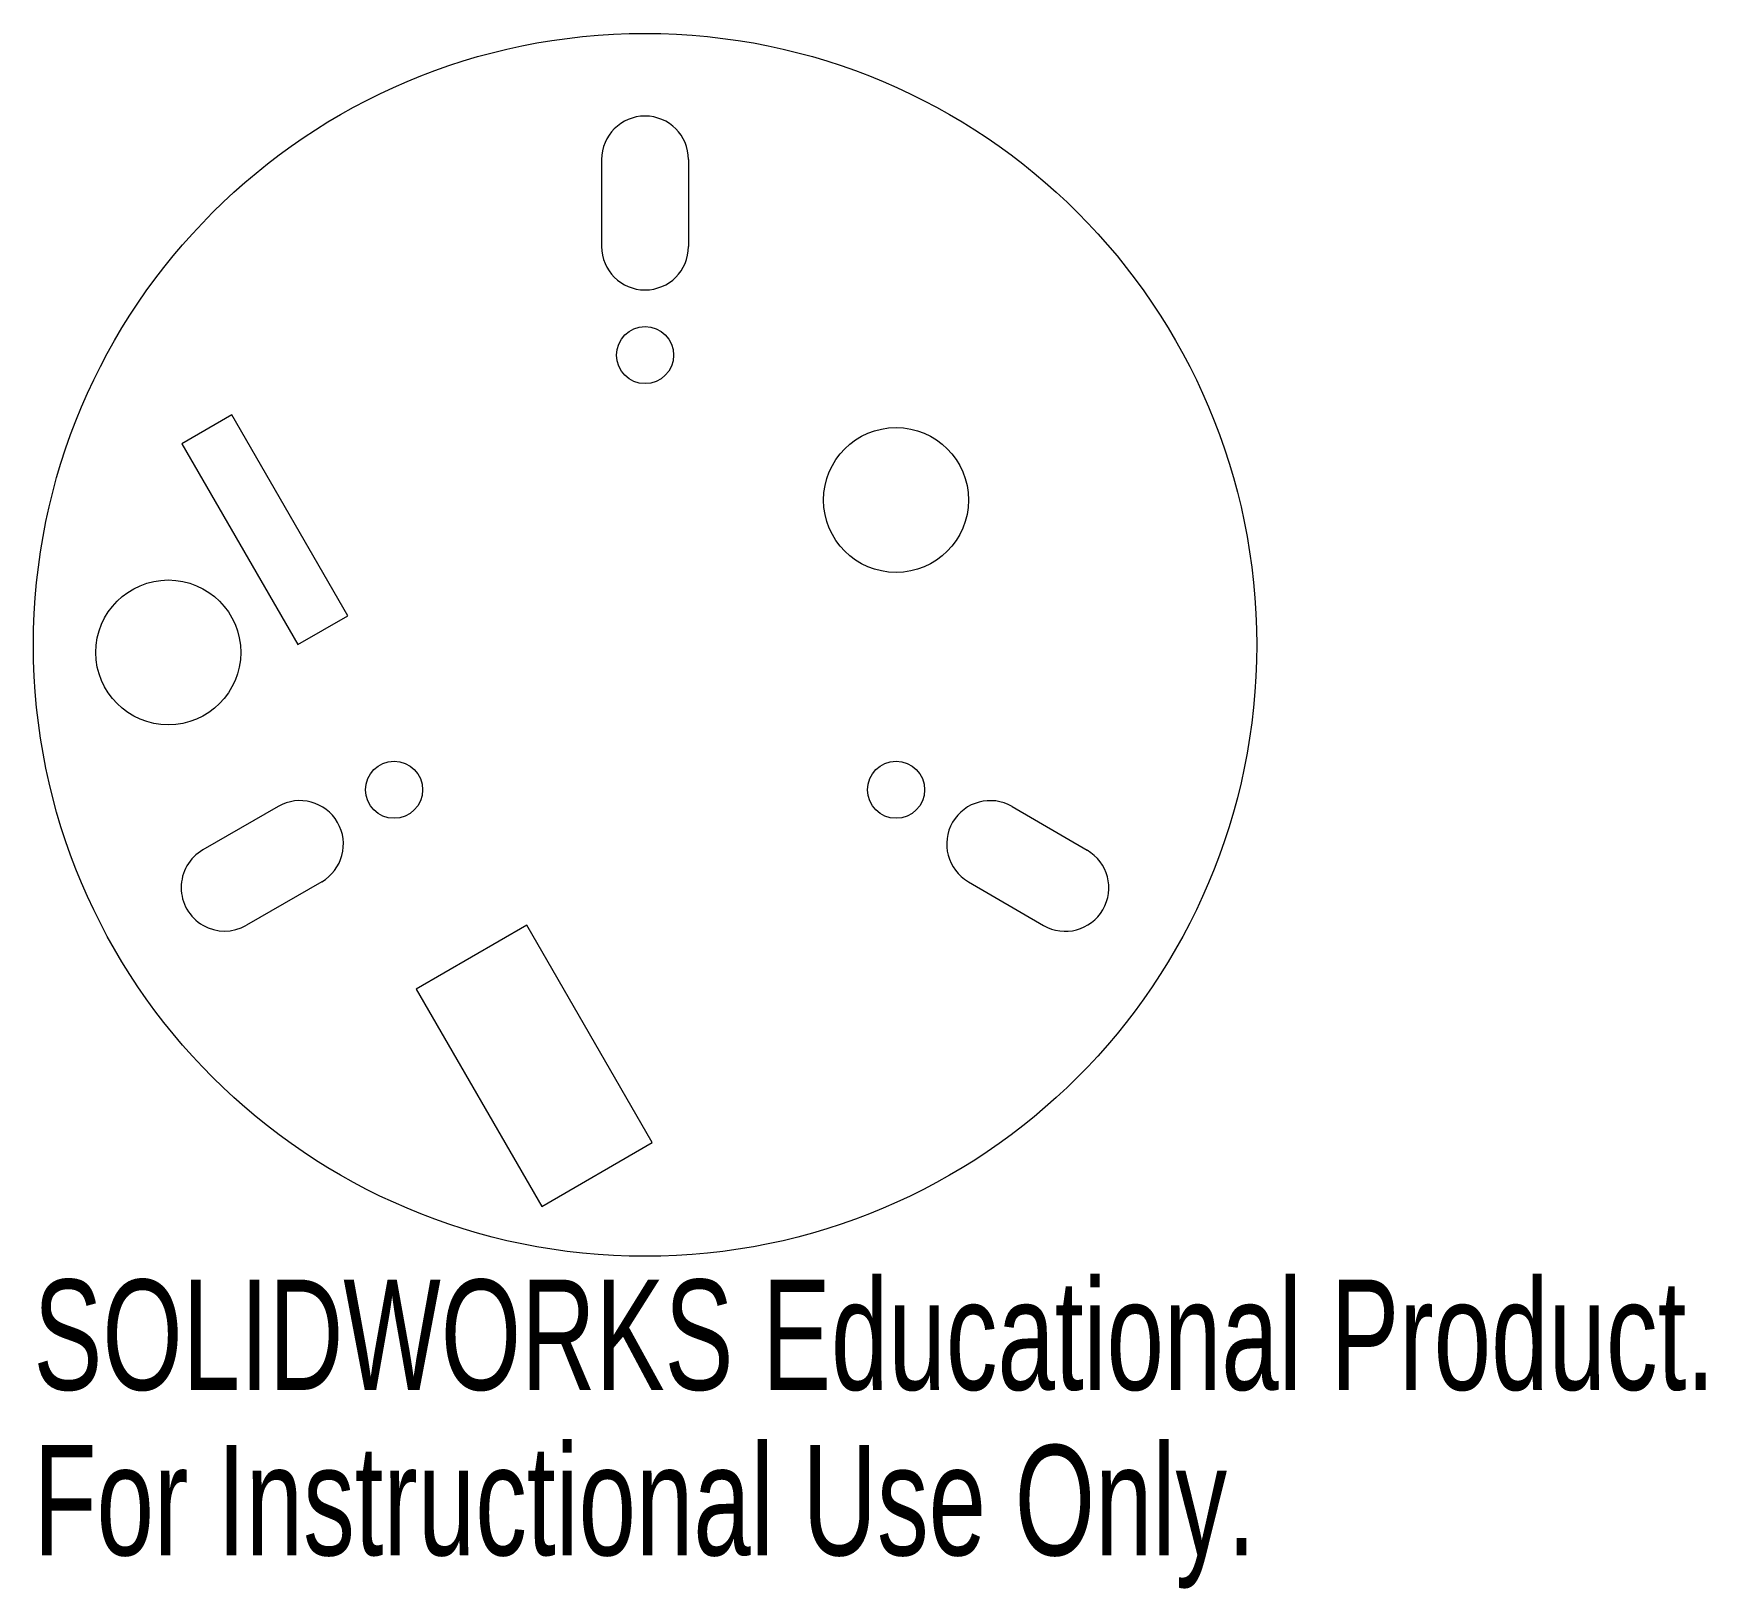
# Model space of a CAD drawing. Header units: inches. Extents: x -1.06 to 1.83, y -1.63 to 1.06.
import ezdxf

# ---------------------------------------------------------------- set-up
doc = ezdxf.new("R2010")
doc.units = ezdxf.units.IN
doc.header["$MEASUREMENT"] = 0
doc.styles.add('SLDTEXTSTYLE0', font='TXT', dxfattribs={"width": 0.7})

msp = doc.modelspace()

# ---------------------------------------------------------------- linework, layer by layer
at = {"color": 7, "linetype": 'Continuous', "lineweight": 15}
for p, q in [((-0.075, 0.8375), (-0.075, 0.6875)), ((0.075, 0.8375), (0.075, 0.6875)), ((-0.7127, 0.3968), (-0.7993, 0.3468)), ((-0.5127, 0.0504), (-0.7127, 0.3968)), ((-0.7993, 0.3468), (-0.5993, 0.0004)), ((-0.5993, 0.0004), (-0.5127, 0.0504)), ((-0.6329, -0.2788), (-0.7628, -0.3538)), ((0.6331, -0.2789), (0.7628, -0.3544)), ((-0.5579, -0.4087), (-0.6878, -0.4837)), ((0.5577, -0.4086), (0.6873, -0.484)), ((-0.2042, -0.4839), (-0.3947, -0.5939)), ((0.0123, -0.8589), (-0.2042, -0.4839)), ((-0.3947, -0.5939), (-0.1782, -0.9689)), ((-0.1782, -0.9689), (0.0123, -0.8589))]:
    msp.add_line(p, q, dxfattribs=at)
for centre, radius in [((0, 0), 1.0551), ((0, 0.5), 0.0492), ((0.433, 0.25), 0.125), ((-0.8225, -0.013), 0.125), ((-0.433, -0.25), 0.0492), ((0.433, -0.25), 0.0492)]:
    msp.add_circle(centre, radius, dxfattribs=at)
for centre, start, end in [((0, 0.8375), 0, 180), ((0, 0.6875), 180, 0), ((-0.5954, -0.3438), 300, 120), ((0.5954, -0.3438), 59.8087, 239.8087), ((-0.7253, -0.4188), 120, 300), ((0.725, -0.4192), 239.8087, 59.8087)]:
    msp.add_arc(centre, 0.075, start, end, dxfattribs=at)

# ---------------------------------------------------------------- texts
at = {"color": 7, "linetype": 'Continuous', "char_height": 0.1903, "attachment_point": 1, "style": 'SLDTEXTSTYLE0'}
for s, insert in [('SOLIDWORKS Educational Product.', (-1.0551, -1.0953)), ('For Instructional Use Only.', (-1.0551, -1.3807))]:
    msp.add_mtext(s, dxfattribs=dict(at, insert=insert))

doc.saveas('drawing.dxf')
